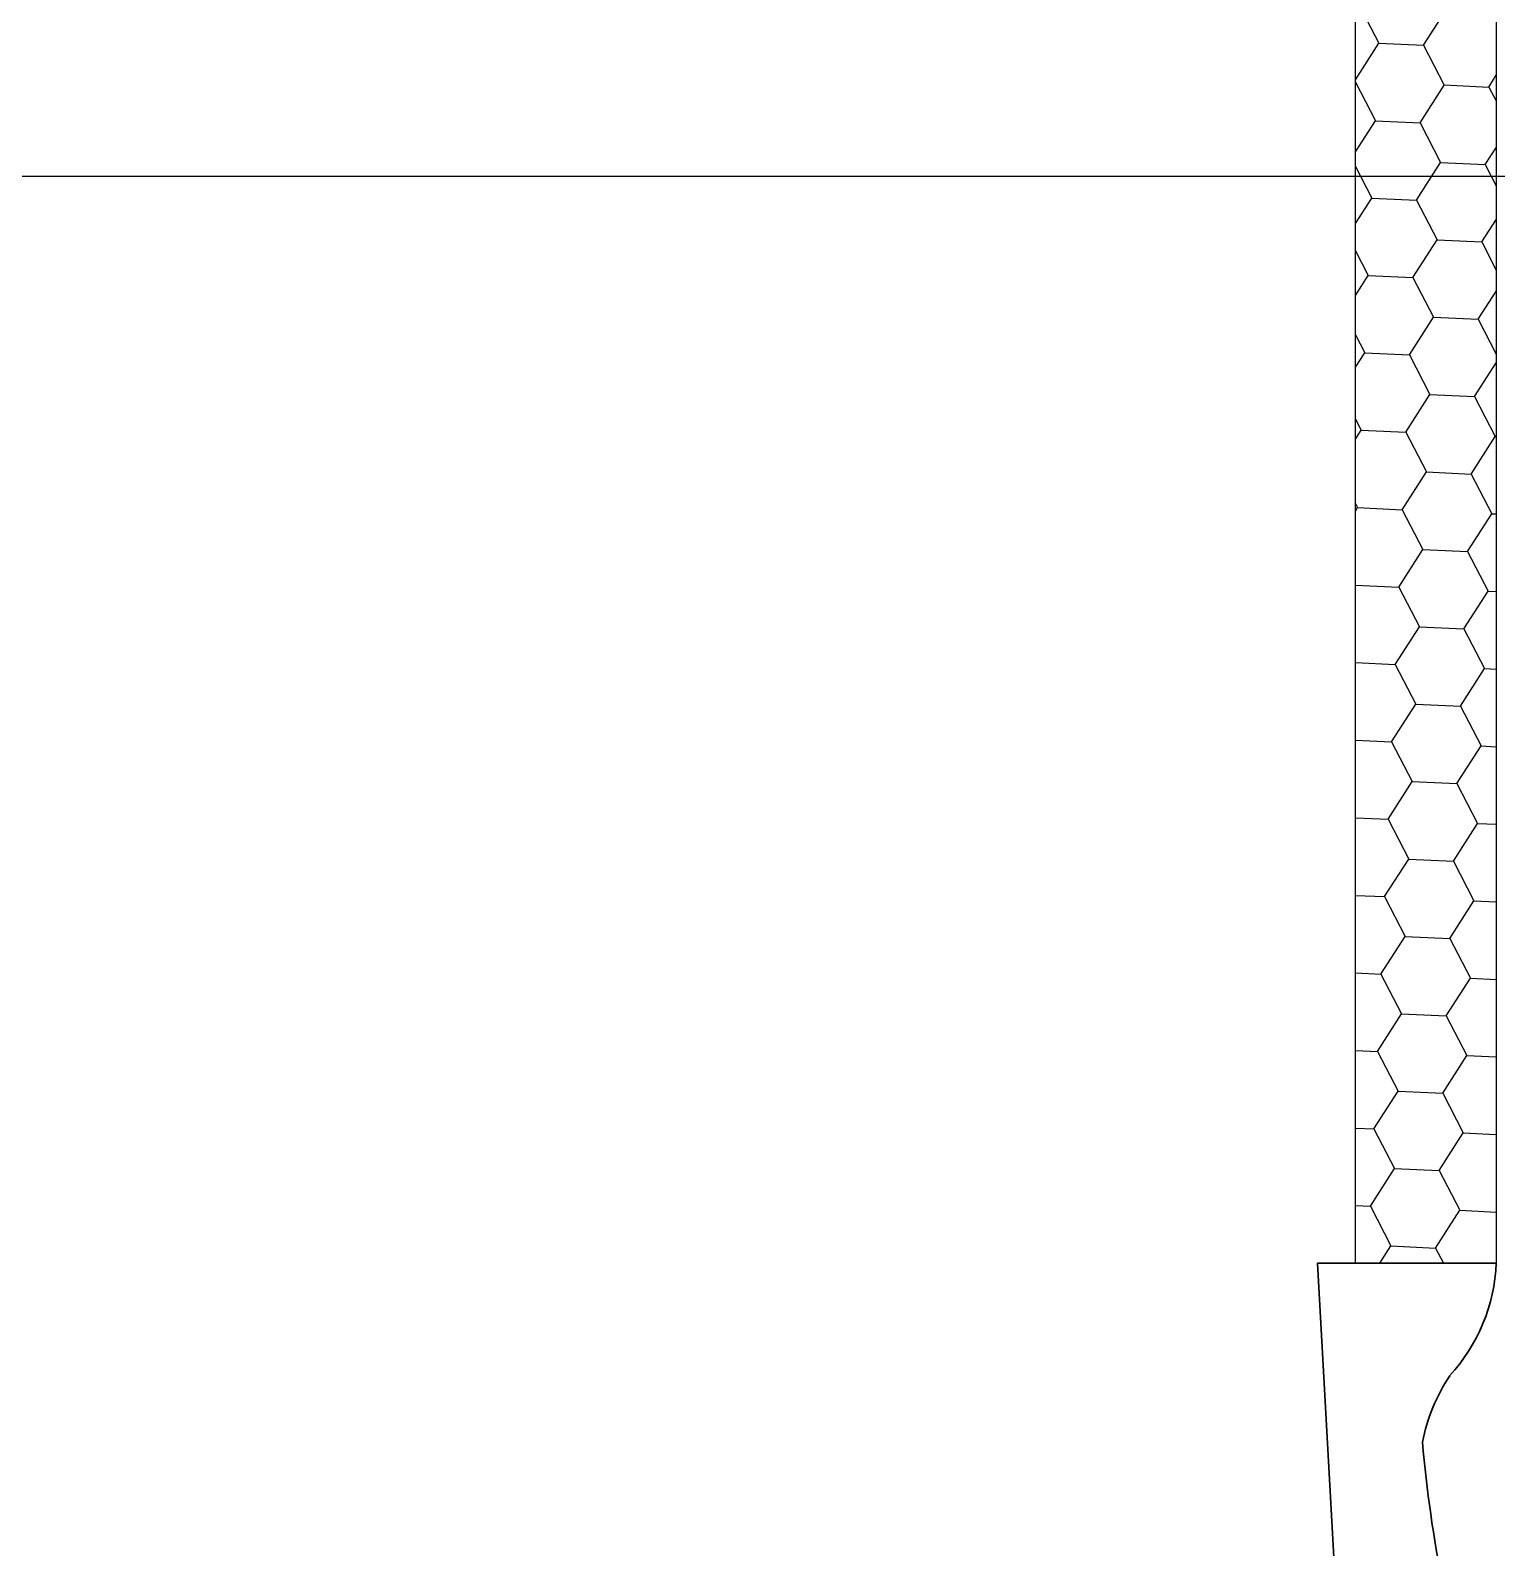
# Model space of a CAD drawing. Header units: feet. Extents: x 50754 to 76410, y 49660 to 67674.
# Drawn here: x 69978.1 to 70066.9, y 54985.7 to 55077.6 of the extents above; entities that cross this region are included whole.
import ezdxf

# ---------------------------------------------------------------- set-up
doc = ezdxf.new("R2010")
doc.units = ezdxf.units.FT
doc.linetypes.add('Amconstr', pattern=[9999, 9999, 0])
for name, color, linetype in [('1_HATCH', 8, 'Continuous'), ('1_LINE', 4, 'Continuous'), ('CKS_PROPERTY LINE', 5, 'Continuous'), ('MS GATE', 1, 'Continuous')]:
    doc.layers.add(name, color=color, linetype=linetype)

# ---------------------------------------------------------------- blocks, each defined once
blk = doc.blocks.new('admin enlclave road')
at = {"layer": '1_HATCH', "color": 253, "linetype": 'Continuous'}
for p, q in [((44843.7831, -5349.127), (44843.8197, -5349.1789)), ((44843.8829, -5349.1732), (44843.9096, -5349.1155)), ((44843.7938, -5349.235), (44843.8197, -5349.1789)), ((44843.8197, -5349.1789), (44843.8829, -5349.1732)), ((44843.883, -5349.1732), (44843.9196, -5349.2251)), ((44843.9828, -5349.2193), (44843.9911, -5349.2013)), ((44843.8929, -5349.2827), (44843.9196, -5349.2251)), ((44843.9196, -5349.225), (44843.9828, -5349.2193)), ((44843.9828, -5349.2193), (44843.9962, -5349.2382)), ((44843.7943, -5349.2383), (44843.8297, -5349.2885)), ((44843.8077, -5349.336), (44843.8297, -5349.2885)), ((44843.8297, -5349.2885), (44843.8929, -5349.2827)), ((44843.8929, -5349.2827), (44843.9295, -5349.3346)), ((44843.9928, -5349.3288), (44844.005, -5349.3024)), ((44843.9029, -5349.3922), (44843.9295, -5349.3346)), ((44843.9295, -5349.3346), (44843.9928, -5349.3288)), ((44843.9928, -5349.3288), (44844.0124, -5349.3567)), ((44843.8106, -5349.3567), (44843.8397, -5349.398)), ((44843.8216, -5349.4371), (44843.8397, -5349.398)), ((44843.8397, -5349.398), (44843.9029, -5349.3922)), ((44843.9029, -5349.3922), (44843.9395, -5349.4441)), ((44844.0027, -5349.4384), (44844.0189, -5349.4035)), ((44843.9129, -5349.5018), (44843.9395, -5349.4441)), ((44843.9395, -5349.4441), (44844.0027, -5349.4384)), ((44844.0027, -5349.4384), (44844.0287, -5349.4752)), ((44843.8268, -5349.4752), (44843.8496, -5349.5075)), ((44843.8355, -5349.5381), (44843.8496, -5349.5075)), ((44843.8496, -5349.5075), (44843.9129, -5349.5018)), ((44843.9129, -5349.5018), (44843.9495, -5349.5536)), ((44844.0127, -5349.5479), (44844.0328, -5349.5045)), ((44843.9228, -5349.6113), (44843.9495, -5349.5537)), ((44843.9495, -5349.5536), (44844.0127, -5349.5479)), ((44844.0127, -5349.5479), (44844.045, -5349.5937)), ((44843.8431, -5349.5937), (44843.8596, -5349.6171)), ((44843.8494, -5349.6392), (44843.8596, -5349.6171)), ((44843.8596, -5349.617), (44843.9228, -5349.6113)), ((44843.9228, -5349.6113), (44843.9594, -5349.6632)), ((44844.0227, -5349.6574), (44844.0466, -5349.6056)), ((44843.9328, -5349.7208), (44843.9594, -5349.6632)), ((44843.9594, -5349.6632), (44844.0227, -5349.6574)), ((44844.0227, -5349.6574), (44844.0593, -5349.7093)), ((44844.0327, -5349.767), (44844.0593, -5349.7093)), ((44844.0593, -5349.7093), (44844.0609, -5349.7092)), ((44843.8594, -5349.7122), (44843.8696, -5349.7266)), ((44843.8633, -5349.7402), (44843.8696, -5349.7266)), ((44843.8696, -5349.7266), (44843.9328, -5349.7208)), ((44843.9328, -5349.7208), (44843.9694, -5349.7727)), ((44843.9428, -5349.8304), (44843.9694, -5349.7727)), ((44843.9694, -5349.7727), (44844.0327, -5349.767)), ((44844.0327, -5349.767), (44844.0693, -5349.8188)), ((44844.0426, -5349.8765), (44844.0693, -5349.8188)), ((44844.0693, -5349.8188), (44844.0759, -5349.8182)), ((44843.8757, -5349.8307), (44843.8795, -5349.8361)), ((44843.8772, -5349.8413), (44843.8795, -5349.8361)), ((44843.8795, -5349.8361), (44843.9428, -5349.8304)), ((44843.9428, -5349.8304), (44843.9794, -5349.8822)), ((44843.9528, -5349.9399), (44843.9794, -5349.8823)), ((44843.9794, -5349.8822), (44844.0426, -5349.8765)), ((44844.0426, -5349.8765), (44844.0792, -5349.9284)), ((44843.8915, -5349.9455), (44843.9528, -5349.9399)), ((44843.9528, -5349.9399), (44843.9894, -5349.9918)), ((44844.0526, -5349.986), (44844.0792, -5349.9284)), ((44844.0792, -5349.9284), (44844.0909, -5349.9273)), ((44843.9894, -5349.9918), (44844.0526, -5349.986)), ((44844.0526, -5349.986), (44844.0892, -5350.0379)), ((44843.9627, -5350.0494), (44843.9894, -5349.9918)), ((44843.9065, -5350.0545), (44843.9627, -5350.0494)), ((44843.9627, -5350.0494), (44843.9993, -5350.1013)), ((44844.0626, -5350.0956), (44844.0892, -5350.0379)), ((44844.0892, -5350.0379), (44844.1059, -5350.0364)), ((44843.9993, -5350.1013), (44844.0626, -5350.0955)), ((44844.0626, -5350.0956), (44844.0992, -5350.1474)), ((44843.9727, -5350.159), (44843.9993, -5350.1013)), ((44843.9215, -5350.1636), (44843.9727, -5350.159)), ((44843.9727, -5350.159), (44844.0093, -5350.2108)), ((44844.0725, -5350.2051), (44844.0992, -5350.1474)), ((44844.0992, -5350.1474), (44844.1208, -5350.1455)), ((44844.0093, -5350.2108), (44844.0725, -5350.2051)), ((44844.0725, -5350.2051), (44844.1092, -5350.257)), ((44843.9827, -5350.2685), (44844.0093, -5350.2108)), ((44843.9365, -5350.2727), (44843.9827, -5350.2685)), ((44843.9827, -5350.2685), (44844.0193, -5350.3204)), ((44844.0825, -5350.3146), (44844.1091, -5350.257)), ((44844.1091, -5350.257), (44844.1358, -5350.2545)), ((44843.9926, -5350.378), (44844.0193, -5350.3204)), ((44844.0193, -5350.3204), (44844.0825, -5350.3146)), ((44844.0825, -5350.3146), (44844.1191, -5350.3665)), ((44843.9514, -5350.3818), (44843.9926, -5350.378)), ((44843.9926, -5350.378), (44844.0293, -5350.4299)), ((44844.0925, -5350.4242), (44844.1191, -5350.3665)), ((44844.1191, -5350.3665), (44844.1508, -5350.3636)), ((44844.0026, -5350.4876), (44844.0292, -5350.4299)), ((44844.0292, -5350.4299), (44844.0925, -5350.4241)), ((44844.0925, -5350.4241), (44844.1291, -5350.476)), ((44844.1025, -5350.5337), (44844.1291, -5350.476)), ((44844.1291, -5350.476), (44844.1658, -5350.4727)), ((44843.9664, -5350.4908), (44844.0026, -5350.4875)), ((44844.0026, -5350.4876), (44844.0392, -5350.5394)), ((44844.0126, -5350.5971), (44844.0392, -5350.5394)), ((44844.0392, -5350.5394), (44844.1025, -5350.5337)), ((44844.1025, -5350.5337), (44844.1391, -5350.5856)), ((44844.1124, -5350.6432), (44844.1391, -5350.5856)), ((44844.1391, -5350.5856), (44844.1808, -5350.5818)), ((44843.9814, -5350.5999), (44844.0126, -5350.5971)), ((44844.0126, -5350.5971), (44844.0492, -5350.649)), ((44844.0226, -5350.7066), (44844.0492, -5350.649)), ((44844.0492, -5350.649), (44844.1124, -5350.6432)), ((44844.1124, -5350.6432), (44844.149, -5350.6951)), ((44844.1224, -5350.7528), (44844.149, -5350.6951)), ((44844.149, -5350.6951), (44844.1958, -5350.6908)), ((44843.9964, -5350.709), (44844.0226, -5350.7066)), ((44844.0226, -5350.7066), (44844.0592, -5350.7585)), ((44844.0325, -5350.8162), (44844.0592, -5350.7585)), ((44844.0592, -5350.7585), (44844.1224, -5350.7527)), ((44844.1224, -5350.7527), (44844.159, -5350.8046)), ((44844.1324, -5350.8623), (44844.159, -5350.8046)), ((44844.159, -5350.8046), (44844.2108, -5350.7999)), ((44844.0114, -5350.8181), (44844.0325, -5350.8161)), ((44844.0325, -5350.8161), (44844.0691, -5350.868)), ((44844.057, -5350.8942), (44844.0691, -5350.868)), ((44844.0691, -5350.868), (44844.1324, -5350.8623)), ((44844.1324, -5350.8623), (44844.1463, -5350.882))]:
    blk.add_line(p, q, dxfattribs=at)
at = {"layer": '1_LINE', "color": 253}
for p, q in [((44844.2207, -5350.8717), (44843.2345, -5343.6964)), ((44844.0225, -5350.899), (44843.0363, -5343.7236))]:
    blk.add_line(p, q, dxfattribs=at)
at = {"layer": '1_LINE', "color": 253, "lineweight": 30}
for p, q in [((44843.969, -5350.9065), (44844.2207, -5350.8717)), ((44844.0567, -5351.3559), (44843.969, -5350.9065))]:
    blk.add_line(p, q, dxfattribs=at)
for centre, radius, start, end in [((44843.9677, -5350.8952), 0.254, 325.411, 5.2965), ((44844.4051, -5351.1509), 0.254, 153.9676, 177.0304), ((44846.053, -5350.7027), 1.9508, 192.8857, 198.9162)]:
    blk.add_arc(centre, radius, start, end, dxfattribs=at)
at = {"layer": 'CKS_PROPERTY LINE', "color": 253, "lineweight": -3}
blk.add_lwpolyline([(44503.3515, -5420.2847, -0.126728), (44591.9967, -5383.9808), (44858.5495, -5347.3451)], format="xyb", dxfattribs=at)

msp = doc.modelspace()

# ---------------------------------------------------------------- block references
at = {"layer": 'MS GATE', "linetype": 'Amconstr', "lineweight": 25, "xscale": 42.66674600251998, "yscale": 42.66674600251998, "zscale": 42.66674600251998, "rotation": 352.174150691152}
msp.add_blockref('admin enlclave road', (-1794383.54152, 541708.42207), dxfattribs=at)

doc.saveas('drawing.dxf')
